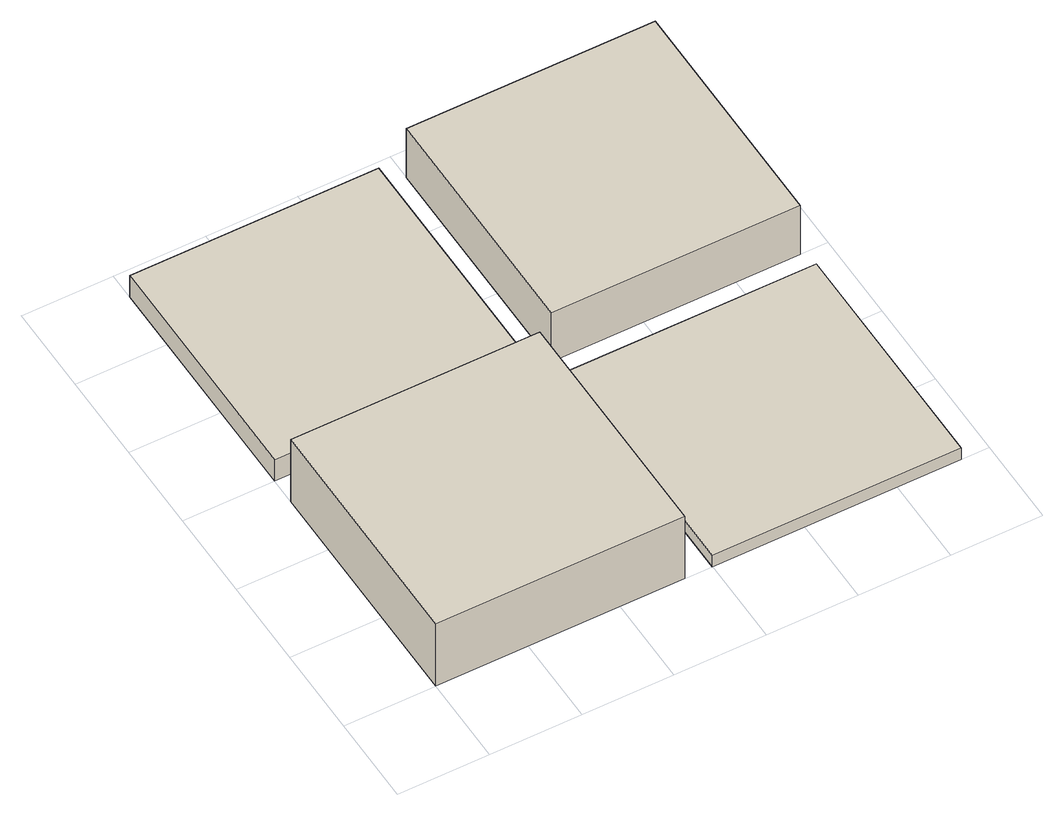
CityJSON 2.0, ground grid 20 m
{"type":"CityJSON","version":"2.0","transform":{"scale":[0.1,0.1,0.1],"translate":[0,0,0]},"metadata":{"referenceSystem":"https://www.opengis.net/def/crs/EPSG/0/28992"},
"CityObjects":{
"building1":{"type":"Building","attributes":{"roofType":"Flat","yearOfConstruction":1969,"function":"Residential","storeysAboveGround":5},"geometry":[{"type":"MultiSurface","lod":"1","boundaries":[[[0,1,2,3]],[[4,5,6,7]],[[3,2,5,4]],[[7,6,1,0]],[[4,7,0,3]],[[1,6,5,2]]]}]},
"building2":{"type":"Building","attributes":{"roofType":"Flat","yearOfConstruction":1990,"function":"Residential","storeysAboveGround":2},"geometry":[{"type":"MultiSurface","lod":"1","boundaries":[[[8,9,10,11]],[[12,13,14,15]],[[11,10,13,12]],[[15,14,9,8]],[[12,15,8,11]],[[9,14,13,10]]]}]},
"building3":{"type":"Building","attributes":{"roofType":"Flat","yearOfConstruction":1976,"function":"Residential","storeysAboveGround":1},"geometry":[{"type":"MultiSurface","lod":"1","boundaries":[[[16,17,18,19]],[[20,21,22,23]],[[19,18,21,20]],[[23,22,17,16]],[[20,23,16,19]],[[17,22,21,18]]]}]},
"building4":{"type":"Building","attributes":{"roofType":"Flat","yearOfConstruction":1966,"function":"Residential","storeysAboveGround":4},"geometry":[{"type":"MultiSurface","lod":"1","boundaries":[[[24,25,26,27]],[[28,29,30,31]],[[27,26,29,28]],[[31,30,25,24]],[[28,31,24,27]],[[25,30,29,26]]]}]}
},
"vertices":[
[540,0,0],[540,0,174],[0,0,174],[0,0,0],[0,540,0],[0,540,174],[540,540,174],[540,540,0],
[540,600,0],[540,600,59],[0,600,59],[0,600,0],[0,1140,0],[0,1140,59],[540,1140,59],[540,1140,0],
[1140,0,0],[1140,0,31],[600,0,31],[600,0,0],[600,540,0],[600,540,31],[1140,540,31],[1140,540,0],
[1140,600,0],[1140,600,136],[600,600,136],[600,600,0],[600,1140,0],[600,1140,136],[1140,1140,136],[1140,1140,0]
]}
